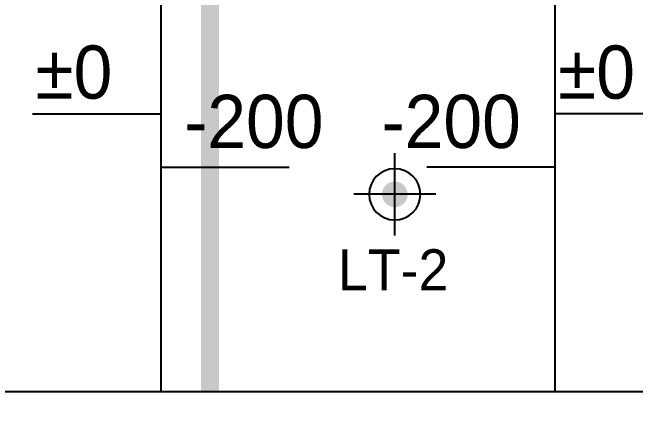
# Model space of a CAD drawing. Header units: millimetres. Extents: x 261942 to 379971, y 117646 to 213875.
# Drawn here: x 329084 to 330349, y 167289 to 168140 of the extents above; entities that cross this region are included whole.
import ezdxf
from ezdxf.enums import TextEntityAlignment as Align

# ---------------------------------------------------------------- set-up
doc = ezdxf.new("R2010")
doc.units = ezdxf.units.MM
doc.header["$LTSCALE"] = 100
doc.linetypes.add('HID', pattern=[2.3, 1.5, -0.8])
for name, color, linetype in [('02-WAL', 2, 'Continuous'), ('06-LIGHT', 4, 'Continuous'), ('설비', 7, 'Continuous')]:
    doc.layers.add(name, color=color, linetype=linetype)
doc.styles.add('코레일둥고', font='Korail_Round_Gothic_Medium.ttf')

# ---------------------------------------------------------------- blocks, each defined once
blk = doc.blocks.new('hallogen')
h = blk.add_hatch(color=256)
h.dxf.hatch_style = 1
edge = h.paths.add_edge_path()
edge.add_arc((48591.7, 60854.3), 31.2, 0, 360, ccw=False)
at = {"color": 1, "linetype": 'Continuous'}
for p, q in [((48591.7, 60954.3), (48591.7, 60754.3)), ((48691.7, 60854.3), (48491.7, 60854.3))]:
    blk.add_line(p, q, dxfattribs=at)
at = {"color": 4, "linetype": 'Continuous'}
blk.add_circle((48591.7, 60854.3), 62.5, dxfattribs=at)
blk = doc.blocks.new('FLOORPLAN')
at = {"layer": '02-WAL'}
blk.add_lwpolyline([(179021.4, 63818.5), (184085.9, 63818.5), (184085.9, 62996.5), (183836.9, 62996.5), (183836.9, 63651.5), (179021.4, 63651.5), (179021.4, 63818.5)], dxfattribs=at)

msp = doc.modelspace()

# ---------------------------------------------------------------- linework, layer by layer
at = {"layer": '06-LIGHT'}
for p, q in [((329385.1, 170172.9), (329385.1, 167367.9)), ((330185.1, 170172.9), (330185.1, 167367.9))]:
    msp.add_line(p, q, dxfattribs=at)
at = {"layer": '06-LIGHT', "color": 10, "linetype": 'HID', "const_width": 36}
msp.add_lwpolyline([(329485.1, 167367.9), (329485.1, 170172.9)], dxfattribs=at)
at = {"layer": '06-LIGHT'}
for points in [[(329124.9, 167933.6), (329385.1, 167933.6), (329385.1, 167825.6), (329645.4, 167825.6)], [(330445.4, 167933.6), (330185.1, 167933.6), (330185.1, 167825.6), (329924.9, 167825.6)]]:
    msp.add_lwpolyline(points, dxfattribs=at)

# ---------------------------------------------------------------- block references
msp.add_blockref('FLOORPLAN', (147189.7, 103551.4))
at = {"layer": '06-LIGHT', "xscale": -0.8333333333333334, "yscale": 0.8333333333333334, "zscale": 0.8333333333333334, "rotation": 180}
msp.add_blockref('hallogen', (289367, 218482.3), dxfattribs=at)

# ---------------------------------------------------------------- texts
at = {"layer": '06-LIGHT', "style": '코레일둥고'}
for s, p in [('%%P0', (329130.8, 167964.5)), ('%%P0', (330191.3, 167964.5)), ('-200', (329432.6, 167864.4)), ('-200', (329833, 167864.4))]:
    msp.add_text(s, height=108, dxfattribs=at).set_placement(p)
at = {"layer": '설비', "color": 30, "style": '코레일둥고'}
msp.add_text('LT-2', height=83.33, dxfattribs=at).set_placement((329744.6, 167658.8), align=Align.TOP_LEFT)

doc.saveas('drawing.dxf')
